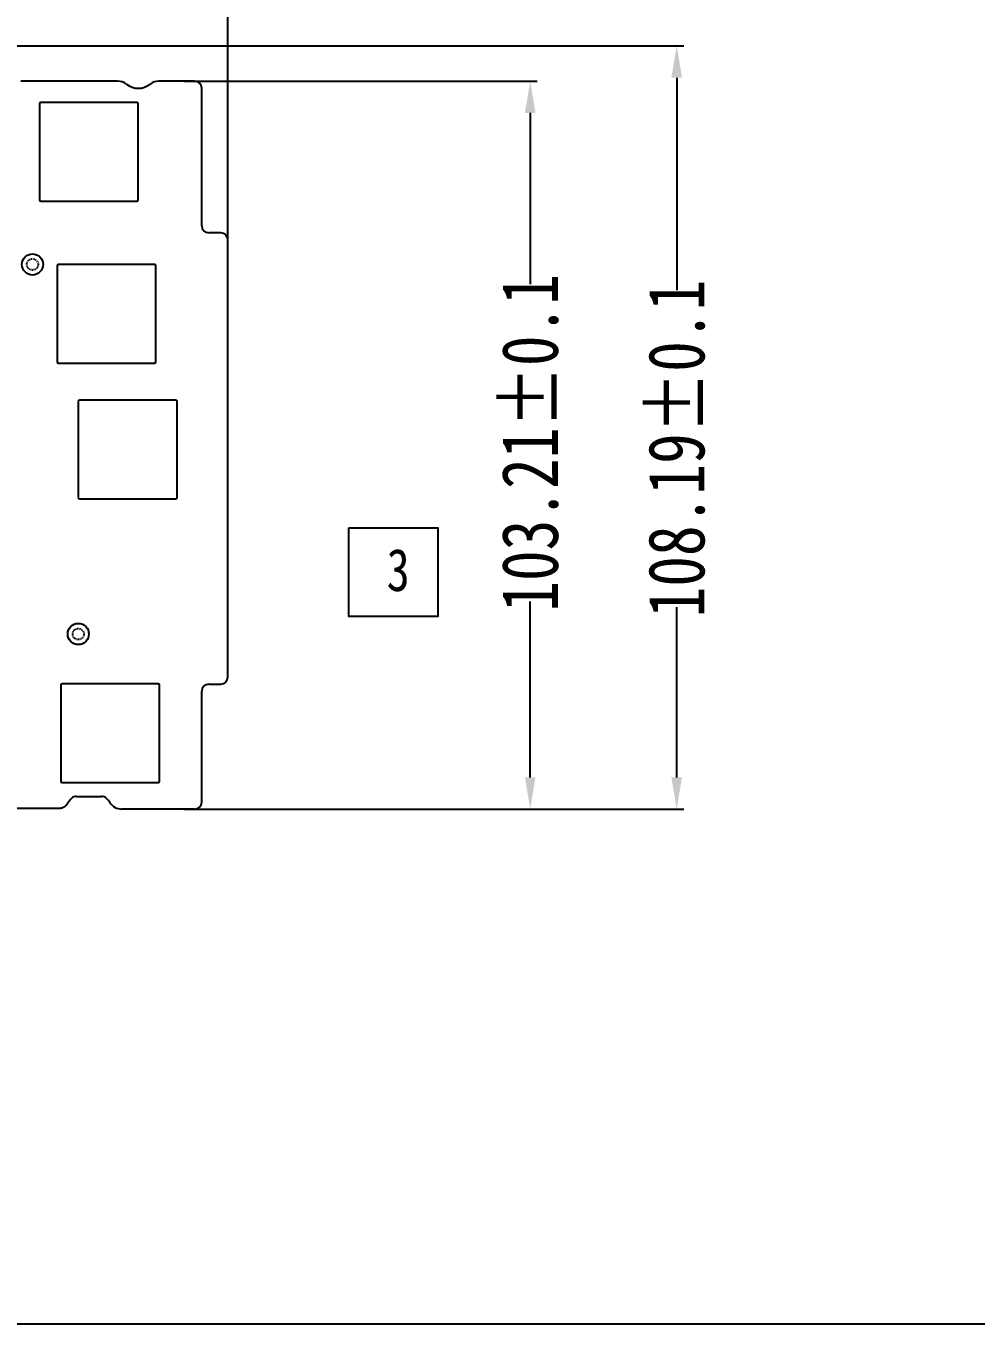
# Model space of a CAD drawing. Header units: inches. Extents: x 3379 to 4133, y -878 to -311.
# Drawn here: x 3863.8 to 3998.6, y -878.4 to -694.4 of the extents above; entities that cross this region are included whole.
import ezdxf

# ---------------------------------------------------------------- set-up
doc = ezdxf.new("R2010")
doc.units = ezdxf.units.IN
doc.header["$LTSCALE"] = 0.909449
doc.header["$MEASUREMENT"] = 0
doc.header["$PDMODE"] = 3
doc.header["$PDSIZE"] = 0.3125
doc.linetypes.add('HIDDEN', pattern=[0.2, 0.1, -0.1])
doc.linetypes.add('PHANTOM', pattern=[0.8, 0.45, -0.05, 0.1, -0.05, 0.1, -0.05])
doc.layers.get('0').update_dxf_attribs({"linetype": 'CONTINUOUS'})
doc.layers.get('Defpoints').update_dxf_attribs({"linetype": 'CONTINUOUS'})
for name, color, linetype in [('DEFAULT_2', 8, 'HIDDEN'), ('DEFAULT_3', 7, 'PHANTOM'), ('标注尺寸', 2, 'CONTINUOUS')]:
    doc.layers.add(name, color=color, linetype=linetype)
doc.styles.get("Standard").update_dxf_attribs({"font": 'txt', "width": 0.8})
doc.dimstyles.get("Standard").update_dxf_attribs({"dimtxt": 6, "dimasz": 4.5, "dimexe": 1, "dimexo": 1, "dimgap": 0.09, "dimtad": 0, "dimzin": 1, "dimdsep": 46, "dimtxsty": 'STANDARD', "dimcen": 0.09, "dimclrd": 5, "dimclre": 5, "dimclrt": 1, "dimadec": 0, "dimazin": 0, "dimtp": 0.01, "dimtm": 0.01, "dimtfac": 1, "dimtofl": 0, "dimtmove": 0, "dimatfit": 3, "dimfxl": 1, "dimtolj": 1, "dimtzin": 4, "dimarcsym": 0})

# ---------------------------------------------------------------- blocks, each defined once
blk = doc.blocks.new('*D68')
at = {"layer": 'Defpoints', "color": 0, "linetype": 'ByBlock'}
for p in [(3892.46, -669.21), (3892.46, -732.21), (3540.58, -737.11)]:
    blk.add_point(p, dxfattribs=at)
at = {"layer": '标注尺寸', "color": 2, "linetype": 'ByBlock', "lineweight": -2}
for p, q in [((3540.58, -736.11), (3540.58, -668.21)), ((3545.08, -669.21), (3692.43, -669.21)), ((3887.96, -669.21), (3740.6, -669.21)), ((3892.46, -731.21), (3892.46, -668.21))]:
    blk.add_line(p, q, dxfattribs=at)
at = {"layer": '标注尺寸', "color": 2, "linetype": 'ByBlock'}
for points in [[(3545.08, -668.46), (3545.08, -669.96), (3540.58, -669.21)], [(3887.96, -668.46), (3887.96, -669.96), (3892.46, -669.21)]]:
    blk.add_solid(points, dxfattribs=at)
at = {"layer": '标注尺寸', "color": 2, "linetype": 'ByBlock', "insert": (3716.52, -669.21), "char_height": 6, "attachment_point": 5}
blk.add_mtext('\\A1;{\\H1.333x;351.88%%P0.1}', dxfattribs=at)
blk = doc.blocks.new('*D70')
at = {"layer": 'Defpoints', "color": 0, "linetype": 'ByBlock'}
for p in [(3885.22, -702.22), (3885.22, -805.43), (3935.34, -805.43)]:
    blk.add_point(p, dxfattribs=at)
at = {"layer": '标注尺寸', "color": 2, "linetype": 'ByBlock', "lineweight": -2}
for p, q in [((3886.22, -702.22), (3936.34, -702.22)), ((3935.34, -706.72), (3935.34, -731.03)), ((3935.34, -800.93), (3935.34, -776)), ((3886.22, -805.43), (3936.34, -805.43))]:
    blk.add_line(p, q, dxfattribs=at)
at = {"layer": '标注尺寸', "color": 2, "linetype": 'ByBlock'}
for points in [[(3934.59, -706.72), (3936.09, -706.72), (3935.34, -702.22)], [(3934.59, -800.93), (3936.09, -800.93), (3935.34, -805.43)]]:
    blk.add_solid(points, dxfattribs=at)
at = {"layer": '标注尺寸', "color": 2, "linetype": 'ByBlock', "insert": (3935.34, -753.51), "char_height": 6, "attachment_point": 5, "rotation": 90}
blk.add_mtext('\\A1;{\\H1.333x;103.21%%P0.1}', dxfattribs=at)
blk = doc.blocks.new('*D71')
at = {"layer": 'Defpoints', "color": 0, "linetype": 'ByBlock'}
for p in [(3835.21, -697.24), (3885.22, -805.43), (3956.11, -805.43)]:
    blk.add_point(p, dxfattribs=at)
at = {"layer": '标注尺寸', "color": 2, "linetype": 'ByBlock', "lineweight": -2}
for p, q in [((3836.21, -697.24), (3957.11, -697.24)), ((3956.11, -701.74), (3956.11, -731.84)), ((3956.11, -800.93), (3956.11, -776.81)), ((3886.22, -805.43), (3957.11, -805.43))]:
    blk.add_line(p, q, dxfattribs=at)
at = {"layer": '标注尺寸', "color": 2, "linetype": 'ByBlock'}
for points in [[(3955.36, -701.74), (3956.86, -701.74), (3956.11, -697.24)], [(3955.36, -800.93), (3956.86, -800.93), (3956.11, -805.43)]]:
    blk.add_solid(points, dxfattribs=at)
at = {"layer": '标注尺寸', "color": 2, "linetype": 'ByBlock', "insert": (3956.11, -754.32), "char_height": 6, "attachment_point": 5, "rotation": 90}
blk.add_mtext('\\A1;{\\H1.333x;108.19%%P0.1}', dxfattribs=at)

msp = doc.modelspace()

# ---------------------------------------------------------------- linework, layer by layer
at = {"color": 7, "linetype": 'Continuous'}
for p, q in [((3876.839, -702.224), (3863.134, -702.224)), ((3887.758, -702.224), (3882.674, -702.224)), ((3888.758, -722.724), (3888.758, -703.224)), ((3865.758, -705.439), (3865.758, -719.039)), ((3879.558, -705.239), (3865.958, -705.239)), ((3879.758, -719.039), (3879.758, -705.439)), ((3865.958, -719.239), (3879.558, -719.239)), ((3891.458, -723.724), (3889.758, -723.724)), ((3892.458, -786.724), (3892.458, -724.724)), ((3868.263, -728.409), (3868.263, -742.009)), ((3882.063, -728.209), (3868.463, -728.209)), ((3882.263, -742.009), (3882.263, -728.409)), ((3868.463, -742.209), (3882.063, -742.209)), ((3871.263, -747.659), (3871.263, -761.259)), ((3885.063, -747.459), (3871.463, -747.459)), ((3885.263, -761.259), (3885.263, -747.659)), ((3871.463, -761.459), (3885.063, -761.459)), ((3882.563, -787.659), (3868.963, -787.659)), ((3868.763, -787.859), (3868.763, -801.459)), ((3882.763, -801.459), (3882.763, -787.859)), ((3888.758, -804.429), (3888.758, -788.724)), ((3889.758, -787.724), (3891.458, -787.724)), ((3868.963, -801.659), (3882.563, -801.659)), ((3871.007, -803.622), (3874.563, -803.622)), ((3854.069, -805.302), (3868.631, -805.302)), ((3887.758, -805.429), (3877.427, -805.429))]:
    msp.add_line(p, q, dxfattribs=at)
for centre, radius, start, end in [((3876.839, -704.224), 2, 51.63045, 90), ((3879.757, -700.539), 2.7, 231.63045, 308.36955), ((3882.674, -704.224), 2, 90, 128.36955), ((3887.758, -703.224), 1, 0, 90), ((3865.958, -705.439), 0.2, 90, 180), ((3879.558, -705.439), 0.2, 0, 90), ((3865.958, -719.039), 0.2, 180, 270), ((3879.558, -719.039), 0.2, 270, 0), ((3889.758, -722.724), 1, 180, 270), ((3891.458, -724.724), 1, 0, 90), ((3868.463, -728.409), 0.2, 90, 180), ((3882.063, -728.409), 0.2, 0, 90), ((3868.463, -742.009), 0.2, 180, 270), ((3882.063, -742.009), 0.2, 270, 0), ((3871.463, -747.659), 0.2, 90, 180), ((3885.063, -747.659), 0.2, 0, 90), ((3871.463, -761.259), 0.2, 180, 270), ((3885.063, -761.259), 0.2, 270, 0), ((3868.963, -787.859), 0.2, 90, 180), ((3882.563, -787.859), 0.2, 0, 90), ((3891.458, -786.724), 1, 270, 0), ((3889.758, -788.724), 1, 90, 180), ((3868.963, -801.459), 0.2, 180, 270), ((3882.563, -801.459), 0.2, 270, 0), ((3872.785, -806.379), 3.5, 135.33644, 147.56376), ((3871.007, -804.622), 1, 90, 135.33644), ((3874.563, -804.622), 1, 44.66356, 90), ((3872.785, -806.379), 3.5, 32.43624, 44.66356), ((3868.631, -804.302), 1, 270, 299.19492), ((3868.143, -803.429), 2, 299.19492, 327.56376), ((3877.427, -803.429), 2, 212.43624, 270), ((3887.758, -804.429), 1, 270, 0)]:
    msp.add_arc(centre, radius, start, end, dxfattribs=at)
at = {"layer": 'DEFAULT_2', "color": 8, "linetype": 'HIDDEN'}
for centre in [(3864.763, -728.209), (3871.258, -780.609)]:
    msp.add_circle(centre, 0.8, dxfattribs=at)
at = {"layer": 'DEFAULT_3', "linetype": 'ByBlock'}
msp.add_lwpolyline([(3378.66, -310.816), (4133.276, -310.816), (4133.276, -878.438), (3378.66, -878.438)], close=True, dxfattribs=at)
at = {"layer": 'DEFAULT_3', "color": 8, "linetype": 'ByBlock'}
for centre in [(3864.763, -728.209), (3871.258, -780.609)]:
    msp.add_circle(centre, 1.5, dxfattribs=at)
at = {"layer": '标注尺寸', "color": 3}
msp.add_lwpolyline([(3909.618, -765.541), (3922.218, -765.541), (3922.218, -778.141), (3909.618, -778.141)], close=True, dxfattribs=at)

# ---------------------------------------------------------------- texts
at = {"layer": '标注尺寸', "insert": (3914.988, -768.508), "char_height": 6, "width": 5.72356, "attachment_point": 1}
msp.add_mtext('3', dxfattribs=at)

# ---------------------------------------------------------------- dimensions: what is measured, and where the dimension line sits
at = {"layer": '标注尺寸', "color": 2, "linetype": 'ByBlock'}
dim = msp.add_linear_dim(base=(3892.458, -669.205), p1=(3540.578, -737.108), p2=(3892.458, -732.208), text='{\\H1.333x;<>%%P0.1}', dimstyle='STANDARD', override={"dimclrd": 2, "dimclre": 2, "dimclrt": 2}, dxfattribs=at)
dim.commit()
dim.dimension.update_dxf_attribs({"geometry": '*D68', "text_midpoint": (3716.518, -669.205)})
for base, p1, p2, picture, middle in [((3956.114, -805.429), (3835.21, -697.239), (3885.216, -805.429), '*D71', (3956.114, -754.322)), ((3935.342, -805.4289), (3885.2161, -702.2238), (3885.2161, -805.4289), '*D70', (3935.342, -753.515))]:
    dim = msp.add_linear_dim(base=base, p1=p1, p2=p2, angle=90, text='{\\H1.333x;<>%%P0.1}', dimstyle='STANDARD', override={"dimclrd": 2, "dimclre": 2, "dimclrt": 2}, dxfattribs=at)
    dim.commit()
    dim.dimension.update_dxf_attribs({"geometry": picture, "text_midpoint": middle, "dimtype": 160})

doc.saveas('drawing.dxf')
